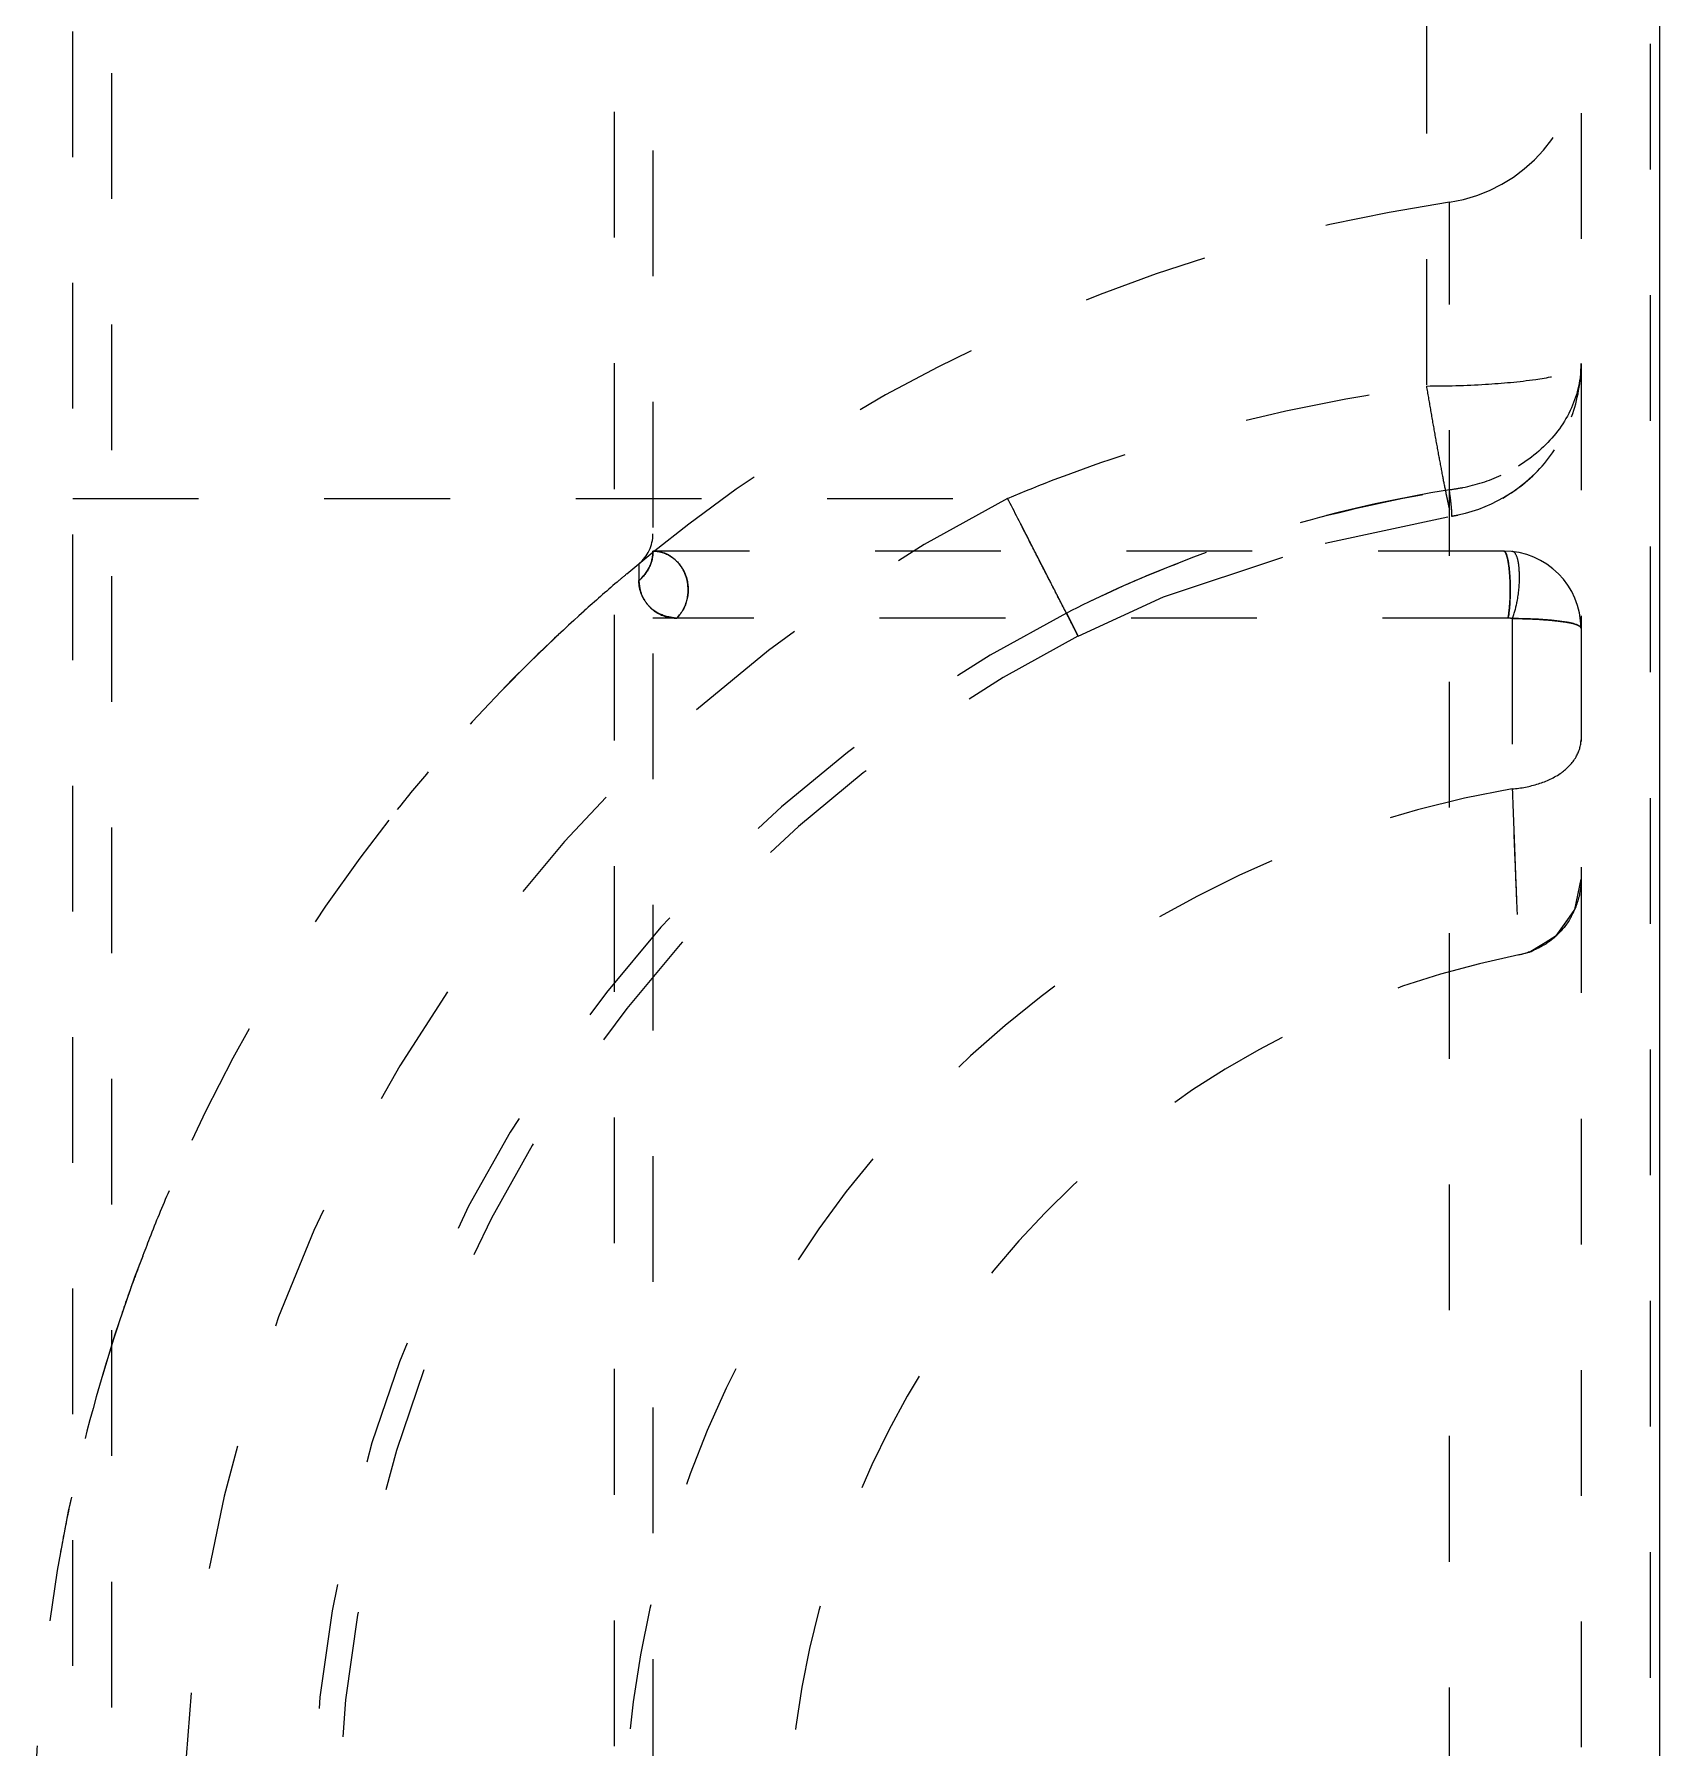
# Model space of a CAD drawing. Header units: millimetres. Extents: x 2667 to 4588, y -8940 to -2822.
# Drawn here: x 3244.31 to 3265.44, y -6214.29 to -6192.02 of the extents above; entities that cross this region are included whole.
import ezdxf

# ---------------------------------------------------------------- set-up
doc = ezdxf.new("R2010")
doc.units = ezdxf.units.MM
doc.header["$LTSCALE"] = 16.335
doc.linetypes.add('HIDDEN', pattern=[0.2, 0.1, -0.1])
doc.layers.get('0').update_dxf_attribs({"linetype": 'CONTINUOUS'})
doc.layers.add('DEFAULT_2', color=8, linetype='HIDDEN')

msp = doc.modelspace()

# ---------------------------------------------------------------- linework, layer by layer
at = {"color": 7, "linetype": 'Continuous'}
msp.add_line((3265.436, -6386.677), (3265.436, -6096.677), dxfattribs=at)
at = {"layer": 'DEFAULT_2', "color": 8, "linetype": 'HIDDEN'}
for p, q in [((3265.314, -6143.142), (3265.314, -6328.557)), ((3264.414, -6144.042), (3264.414, -6327.659)), ((3244.816, -6288.364), (3244.816, -6184.99)), ((3245.319, -6185.995), (3245.319, -6287.359)), ((3251.851, -6186.498), (3251.851, -6286.857)), ((3252.354, -6187), (3252.354, -6286.354)), ((3262.404, -6191.679), (3262.404, -6196.594)), ((3262.703, -6215.138), (3262.703, -6194.206)), ((3244.816, -6198.055), (3256.963, -6198.055)), ((3261.087, -6198.635), (3262.733, -6198.285)), ((3262.733, -6198.285), (3262.736, -6198.263)), ((3258.989, -6199.334), (3261.087, -6198.635)), ((3252.015, -6199.035), (3252.354, -6198.755)), ((3263.409, -6198.739), (3252.354, -6198.739)), ((3252.171, -6198.904), (3252.171, -6199.121)), ((3257.877, -6199.845), (3258.989, -6199.334)), ((3263.467, -6199.612), (3252.354, -6199.612)), ((3257.726, -6199.546), (3257.879, -6199.845)), ((3263.521, -6199.615), (3263.521, -6201.83)), ((3264.092, -6203.739), (3264.33, -6203.404)), ((3263.74, -6203.95), (3264.092, -6203.739)), ((3263.606, -6203.987), (3263.74, -6203.95))]:
    msp.add_line(p, q, dxfattribs=at)
msp.add_lwpolyline([(3263.606, -6203.987), (3263.764, -6203.942), (3264.104, -6203.727), (3264.333, -6203.396), (3264.414, -6203.002)], dxfattribs=at)
for centre, radius, start, end in [((3262.404, -6192.218), 2.01, 278.5653, 0), ((3265.921, -6215.572), 21.608, 98.5653, 229.7858), ((3262.404, -6196.302), 2.01, 279.4743, 359.9961), ((3265.921, -6215.572), 19.675, 117.0854, 230.5337), ((3262.408, -6196.329), 1.983, 279.42, 281.9015), ((3251.851, -6198.517), 0.502, 309.5212, 0), ((3265.981, -6215.644), 21.701, 129.2829, 129.5209), ((3252.347, -6199.18), 0.442, 57.9684, 69.6424), ((3263.409, -6199.744), 1.005, 0, 90), ((3265.859, -6215.498), 21.511, 130.0608, 130.5047), ((3251.86, -6198.737), 0.494, 309.0912, 337.9757), ((3265.894, -6215.539), 21.565, 130.5051, 132.0175), ((3265.953, -6215.604), 21.652, 132.0185, 135.888), ((3265.921, -6215.572), 18, 117.0838, 230.5337), ((3263.466, -6200.102), 0.49, 83.6106, 90.0076), ((3263.465, -6200.122), 0.51, 83.7492, 89.8259), ((3265.921, -6215.572), 17.665, 117.0893, 230.5337), ((3265.886, -6215.544), 21.562, 139.7279, 141.4213), ((3265.921, -6215.572), 13.951, 99.9095, 260.0905), ((3263.396, -6203.003), 1.015, 328.1132, 335.8058), ((3263.382, -6202.955), 1.057, 301.4538, 310.1474), ((3265.921, -6215.572), 11.814, 101.3029, 258.6971), ((3265.906, -6215.566), 21.591, 156.7727, 158.5415), ((3265.861, -6215.549), 21.542, 158.5417, 159.9933), ((3265.898, -6215.562), 21.583, 159.9937, 161.4642), ((3265.958, -6215.583), 21.645, 161.4646, 167.9787), ((3265.901, -6215.57), 21.587, 167.9802, 168.1678), ((3265.86, -6215.561), 21.545, 168.1674, 169.7817)]:
    msp.add_arc(centre, radius, start, end, dxfattribs=at)
for points, knots in [([(3262.404, -6196.594), (3262.66, -6196.594), (3263.136, -6196.581), (3263.754, -6196.526), (3264.165, -6196.452), (3264.36, -6196.379), (3264.414, -6196.325), (3264.414, -6196.302)], [0, 0, 0, 0, 0.372359, 0.689341, 0.905048, 0.966516, 1, 1, 1, 1]), ([(3264.414, -6196.302), (3264.414, -6196.499), (3264.323, -6196.907), (3263.943, -6197.422), (3263.38, -6197.791), (3262.934, -6197.913), (3262.703, -6197.942)], [0, 0, 0, 0, 0.229451, 0.470568, 0.728518, 1, 1, 1, 1]), ([(3256.962, -6198.055), (3257.395, -6197.87), (3259.156, -6197.204), (3261.006, -6196.787), (3262.404, -6196.594)], [0, 0, 0, 0, 0.250272, 1, 1, 1, 1]), ([(3262.404, -6196.594), (3262.421, -6196.694), (3262.456, -6196.897), (3262.508, -6197.197), (3262.561, -6197.487), (3262.61, -6197.75), (3262.648, -6197.944), (3262.676, -6198.074), (3262.692, -6198.149), (3262.706, -6198.206), (3262.717, -6198.25), (3262.725, -6198.27), (3262.73, -6198.285), (3262.733, -6198.284)], [0, 0, 0, 0, 0.177327, 0.35721, 0.53141, 0.689926, 0.822154, 0.875903, 0.920544, 0.955449, 0.980085, 0.994661, 1, 1, 1, 1]), ([(3262.404, -6196.594), (3262.421, -6196.694), (3262.456, -6196.897), (3262.508, -6197.197), (3262.561, -6197.487), (3262.61, -6197.75), (3262.648, -6197.944), (3262.676, -6198.074), (3262.692, -6198.149), (3262.706, -6198.206), (3262.717, -6198.25), (3262.725, -6198.27), (3262.73, -6198.285), (3262.733, -6198.284)], [0, 0, 0, 0, 0.177327, 0.35721, 0.531409, 0.689926, 0.822154, 0.875903, 0.920544, 0.955449, 0.980085, 0.994661, 1, 1, 1, 1]), ([(3257.726, -6199.546), (3258.114, -6199.344), (3259.112, -6198.892), (3260.771, -6198.327), (3262.057, -6198.052), (3262.703, -6197.942)], [0, 0, 0, 0, 0.25008, 0.62506, 1, 1, 1, 1]), ([(3262.703, -6197.942), (3261.411, -6198.154), (3259.705, -6198.619), (3258.116, -6199.347), (3257.726, -6199.546)], [0, 0, 0, 0, 0.749612, 1, 1, 1, 1]), ([(3262.703, -6197.942), (3262.762, -6197.934), (3262.992, -6197.897), (3263.217, -6197.826), (3263.376, -6197.753)], [0, 0, 0, 0, 0.252583, 1, 1, 1, 1]), ([(3262.736, -6198.263), (3262.736, -6198.222), (3262.724, -6198.115), (3262.712, -6198.008), (3262.703, -6197.942)], [0, 0, 0, 0, 0.380832, 1, 1, 1, 1]), ([(3262.736, -6198.263), (3262.736, -6198.222), (3262.724, -6198.115), (3262.712, -6198.008), (3262.703, -6197.942)], [0, 0, 0, 0, 0.380823, 1, 1, 1, 1]), ([(3257.879, -6199.845), (3257.878, -6199.845), (3257.877, -6199.84), (3257.873, -6199.835), (3257.868, -6199.823), (3257.856, -6199.801), (3257.837, -6199.762), (3257.806, -6199.703), (3257.768, -6199.628), (3257.722, -6199.538), (3257.669, -6199.434), (3257.584, -6199.269), (3257.465, -6199.037), (3257.309, -6198.731), (3257.139, -6198.4), (3257.021, -6198.172), (3256.962, -6198.056)], [0, 0, 0, 0, 0.001229, 0.004873, 0.01091, 0.019318, 0.043152, 0.076196, 0.118207, 0.168703, 0.227143, 0.292986, 0.444443, 0.617377, 0.805345, 1, 1, 1, 1]), ([(3257.313, -6198.739), (3257.285, -6198.684), (3257.168, -6198.456), (3257.051, -6198.228), (3256.962, -6198.056)], [0, 0, 0, 0, 0.242044, 1, 1, 1, 1]), ([(3252.171, -6199.121), (3252.225, -6199.078), (3252.319, -6198.961), (3252.354, -6198.814), (3252.354, -6198.739)], [0, 0, 0, 0, 0.476131, 1, 1, 1, 1]), ([(3252.354, -6198.739), (3252.354, -6198.811), (3252.321, -6198.958), (3252.227, -6199.075), (3252.171, -6199.121)], [0, 0, 0, 0, 0.498885, 1, 1, 1, 1]), ([(3252.354, -6198.755), (3252.362, -6198.749), (3252.278, -6198.817), (3252.271, -6198.823), (3252.241, -6198.847)], [0, 0, 0, 0, 0.201569, 1, 1, 1, 1]), ([(3252.811, -6199.241), (3252.811, -6199.114), (3252.724, -6198.857), (3252.472, -6198.739), (3252.354, -6198.739)], [0, 0, 0, 0, 0.516607, 1, 1, 1, 1]), ([(3252.501, -6198.765), (3252.579, -6198.795), (3252.676, -6198.868), (3252.736, -6198.964), (3252.75, -6198.989)], [0, 0, 0, 0, 0.741656, 1, 1, 1, 1]), ([(3257.879, -6199.845), (3257.877, -6199.845), (3257.876, -6199.834), (3257.866, -6199.824), (3257.855, -6199.797), (3257.838, -6199.765), (3257.816, -6199.721), (3257.778, -6199.646), (3257.719, -6199.532), (3257.636, -6199.371), (3257.539, -6199.181), (3257.43, -6198.967), (3257.353, -6198.817), (3257.313, -6198.739)], [0, 0, 0, 0, 0.004456, 0.017676, 0.039535, 0.06991, 0.108675, 0.155695, 0.273294, 0.419841, 0.592317, 0.787061, 1, 1, 1, 1]), ([(3263.494, -6199.252), (3263.494, -6199.196), (3263.491, -6199.082), (3263.477, -6198.925), (3263.456, -6198.812), (3263.433, -6198.754), (3263.416, -6198.739), (3263.409, -6198.739)], [0, 0, 0, 0, 0.31956, 0.642739, 0.889116, 0.960741, 1, 1, 1, 1]), ([(3263.409, -6198.739), (3263.417, -6198.739), (3263.436, -6198.758), (3263.465, -6198.841), (3263.475, -6198.925), (3263.482, -6198.991)], [0, 0, 0, 0, 0.084872, 0.260593, 1, 1, 1, 1]), ([(3263.443, -6198.782), (3263.441, -6198.776), (3263.434, -6198.759), (3263.421, -6198.739), (3263.409, -6198.739)], [0, 0, 0, 0, 0.36945, 1, 1, 1, 1]), ([(3263.494, -6199.241), (3263.494, -6199.156), (3263.486, -6199.003), (3263.468, -6198.847), (3263.443, -6198.782)], [0, 0, 0, 0, 0.548168, 1, 1, 1, 1]), ([(3263.521, -6199.615), (3263.55, -6199.544), (3263.595, -6199.365), (3263.62, -6199.135), (3263.609, -6198.94), (3263.592, -6198.831), (3263.554, -6198.749), (3263.521, -6198.745)], [0, 0, 0, 0, 0.254223, 0.608038, 0.766999, 0.887873, 1, 1, 1, 1]), ([(3263.482, -6198.991), (3263.484, -6199.012), (3263.491, -6199.099), (3263.494, -6199.186), (3263.494, -6199.252)], [0, 0, 0, 0, 0.237872, 1, 1, 1, 1]), ([(3252.226, -6199.348), (3252.217, -6199.329), (3252.185, -6199.258), (3252.17, -6199.178), (3252.171, -6199.121)], [0, 0, 0, 0, 0.267587, 1, 1, 1, 1]), ([(3252.171, -6199.121), (3252.174, -6199.169), (3252.186, -6199.272), (3252.262, -6199.423), (3252.416, -6199.569), (3252.573, -6199.61), (3252.662, -6199.612)], [0, 0, 0, 0, 0.188358, 0.399982, 0.651054, 1, 1, 1, 1]), ([(3252.205, -6199.297), (3252.199, -6199.282), (3252.182, -6199.225), (3252.175, -6199.165), (3252.171, -6199.121)], [0, 0, 0, 0, 0.26561, 1, 1, 1, 1]), ([(3252.342, -6199.494), (3252.326, -6199.479), (3252.269, -6199.422), (3252.225, -6199.352), (3252.205, -6199.297)], [0, 0, 0, 0, 0.273846, 1, 1, 1, 1]), ([(3252.662, -6199.612), (3252.733, -6199.541), (3252.799, -6199.411), (3252.811, -6199.276), (3252.811, -6199.241)], [0, 0, 0, 0, 0.743509, 1, 1, 1, 1]), ([(3263.466, -6199.612), (3263.47, -6199.59), (3263.488, -6199.467), (3263.494, -6199.342), (3263.494, -6199.241)], [0, 0, 0, 0, 0.183643, 1, 1, 1, 1]), ([(3263.466, -6199.612), (3263.471, -6199.586), (3263.488, -6199.463), (3263.494, -6199.339), (3263.494, -6199.241)], [0, 0, 0, 0, 0.21146, 1, 1, 1, 1]), ([(3263.494, -6199.252), (3263.493, -6199.29), (3263.49, -6199.41), (3263.481, -6199.531), (3263.466, -6199.612)], [0, 0, 0, 0, 0.309975, 1, 1, 1, 1]), ([(3252.662, -6199.612), (3252.626, -6199.611), (3252.512, -6199.599), (3252.402, -6199.546), (3252.342, -6199.494)], [0, 0, 0, 0, 0.311982, 1, 1, 1, 1]), ([(3252.662, -6199.612), (3252.628, -6199.608), (3252.516, -6199.59), (3252.405, -6199.547), (3252.343, -6199.497)], [0, 0, 0, 0, 0.299726, 1, 1, 1, 1]), ([(3263.521, -6199.615), (3263.661, -6199.617), (3263.89, -6199.622), (3264.182, -6199.655), (3264.329, -6199.679), (3264.414, -6199.722), (3264.414, -6199.744)], [0, 0, 0, 0, 0.459797, 0.758899, 0.928408, 1, 1, 1, 1]), ([(3264.414, -6199.744), (3264.414, -6199.722), (3264.329, -6199.679), (3264.182, -6199.655), (3263.89, -6199.621), (3263.661, -6199.619), (3263.521, -6199.615)], [0, 0, 0, 0, 0.071616, 0.241109, 0.540136, 1, 1, 1, 1]), ([(3263.521, -6199.615), (3263.665, -6199.617), (3263.897, -6199.623), (3264.189, -6199.656), (3264.333, -6199.681), (3264.414, -6199.722), (3264.414, -6199.744)], [0, 0, 0, 0, 0.473679, 0.767125, 0.93073, 1, 1, 1, 1]), ([(3263.521, -6201.829), (3263.635, -6201.821), (3263.858, -6201.777), (3264.155, -6201.645), (3264.357, -6201.439), (3264.414, -6201.268), (3264.414, -6201.19)], [0, 0, 0, 0, 0.290271, 0.568854, 0.804805, 1, 1, 1, 1]), ([(3263.521, -6201.83), (3263.531, -6202.132), (3263.546, -6202.558), (3263.567, -6203.088), (3263.58, -6203.398), (3263.591, -6203.643), (3263.597, -6203.805), (3263.603, -6203.9), (3263.602, -6203.948), (3263.608, -6203.976), (3263.606, -6203.987)], [0, 0, 0, 0, 0.420263, 0.592787, 0.736838, 0.850823, 0.933264, 0.962335, 0.983199, 1, 1, 1, 1]), ([(3263.521, -6201.83), (3263.531, -6202.132), (3263.547, -6202.558), (3263.567, -6203.088), (3263.58, -6203.398), (3263.591, -6203.643), (3263.598, -6203.805), (3263.602, -6203.9), (3263.603, -6203.945), (3263.606, -6203.972), (3263.605, -6203.984), (3263.606, -6203.987)], [0, 0, 0, 0, 0.420186, 0.592702, 0.736742, 0.850729, 0.9332, 0.962293, 0.983178, 0.995775, 1, 1, 1, 1]), ([(3263.521, -6201.83), (3263.531, -6202.132), (3263.547, -6202.558), (3263.568, -6203.089), (3263.58, -6203.397), (3263.591, -6203.646), (3263.598, -6203.8), (3263.602, -6203.906), (3263.605, -6203.934), (3263.603, -6203.999), (3263.606, -6203.987)], [0, 0, 0, 0, 0.420245, 0.592777, 0.736829, 0.850818, 0.933275, 0.962354, 0.983222, 1, 1, 1, 1]), ([(3264.414, -6203.002), (3264.414, -6203.036), (3264.406, -6203.179), (3264.366, -6203.32), (3264.322, -6203.419)], [0, 0, 0, 0, 0.239371, 1, 1, 1, 1]), ([(3263.933, -6203.856), (3263.908, -6203.872), (3263.804, -6203.93), (3263.692, -6203.97), (3263.606, -6203.987)], [0, 0, 0, 0, 0.257771, 1, 1, 1, 1])]:
    msp.add_open_spline(points, degree=3, knots=knots, dxfattribs=at)
for points in [[(3264.291, -6196.993), (3264.372, -6196.773), (3264.414, -6196.536), (3264.414, -6196.302)], [(3263.396, -6198.05), (3263.6, -6197.934), (3263.786, -6197.78), (3263.937, -6197.601)], [(3252.354, -6198.739), (3252.354, -6198.801), (3252.342, -6198.864), (3252.318, -6198.922)], [(3252.354, -6198.739), (3252.354, -6198.801), (3252.342, -6198.864), (3252.318, -6198.922)], [(3252.354, -6198.739), (3252.404, -6198.739), (3252.454, -6198.748), (3252.501, -6198.765)], [(3252.75, -6198.989), (3252.792, -6199.069), (3252.813, -6199.162), (3252.811, -6199.252)], [(3252.811, -6199.252), (3252.809, -6199.343), (3252.784, -6199.435), (3252.739, -6199.513)], [(3252.739, -6199.513), (3252.718, -6199.549), (3252.692, -6199.583), (3252.662, -6199.612)], [(3264.258, -6203.539), (3264.205, -6203.623), (3264.139, -6203.699), (3264.063, -6203.763)]]:
    msp.add_open_spline(points, degree=3, dxfattribs=at)

doc.saveas('drawing.dxf')
